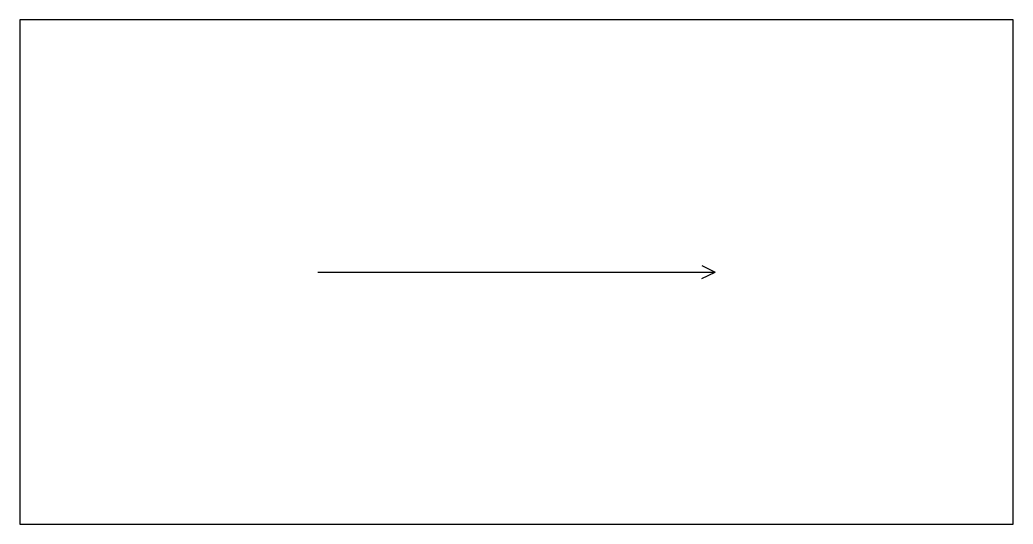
# Model space of a CAD drawing. Header units: millimetres. Extents: x 0 to 1131, y 0 to 574.
import ezdxf

# ---------------------------------------------------------------- set-up
doc = ezdxf.new("R2010")
doc.units = ezdxf.units.MM
doc.layers.add('GRAIN_DIRECTION', color=3, linetype='Continuous')
doc.layers.add('OUTSIDE_THROUGH', color=7, linetype='Continuous')

msp = doc.modelspace()

# ---------------------------------------------------------------- linework, layer by layer
at = {"layer": 'GRAIN_DIRECTION'}
for p in [(776.7, 294.5), (339.3, 287), (776.7, 279.5)]:
    msp.add_line(p, (791.7, 287), dxfattribs=at)
at = {"layer": 'OUTSIDE_THROUGH'}
msp.add_lwpolyline([(0, 0), (1131, 0), (1131, 574), (0, 574)], close=True, dxfattribs=at)

doc.saveas('drawing.dxf')
